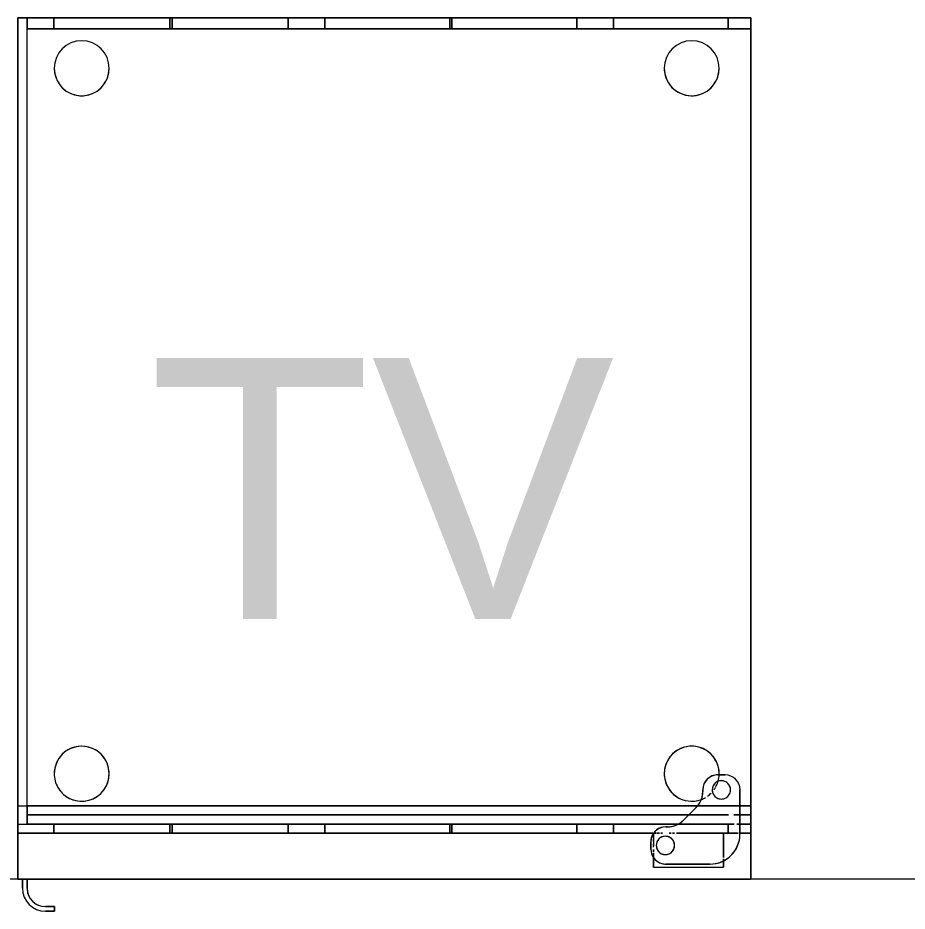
# Model space of a CAD drawing. Header units: inches. Extents: x -449 to 330, y -482 to 598.
# Drawn here: x -126.84 to -102.58, y 99.96 to 124.33 of the extents above; entities that cross this region are included whole.
import ezdxf

# ---------------------------------------------------------------- set-up
doc = ezdxf.new("R2010")
doc.units = ezdxf.units.IN
doc.header["$MEASUREMENT"] = 0
for name, color, linetype, lineweight in [('G-ANNO-TEXT', 231, 'Continuous', 9), ('Q-CASE', 31, 'Continuous', 9), ('Q-SPCQ', 91, 'Continuous', 9)]:
    doc.layers.add(name, color=color, linetype=linetype, lineweight=lineweight)
doc.styles.add('Arial', font='arial.ttf', dxfattribs={"height": 7.125})

# ---------------------------------------------------------------- blocks, each defined once
blk = doc.blocks.new('Counter Top _No Backsplash_ - Standard Counter Top-2663482-Test Fit - Second Floor Plan')
at = {"layer": 'Q-CASE'}
blk.add_line((68.988, 0), (-47.262, 0), dxfattribs=at)
blk = doc.blocks.new('Equipment_Refrigerator Undercounter_HC_2 - Equipment_Refrigerator Undercounter_HC__VOA-2446914-Test Fit - Second Floor Plan')
at = {"layer": 'Q-SPCQ'}
for p, q in [((0, 0), (0, -21.5)), ((0, -21.5), (0, 0)), ((20, 0), (0, 0)), ((0, 0), (0.25, 0)), ((0.25, -0.297), (0.25, 0)), ((0.25, 0), (0.25, -0.297)), ((0.25, 0), (0.985, 0)), ((0.25, 0), (20, 0)), ((20, 0), (0.25, 0)), ((0.25, 0), (0.985, 0)), ((0.25, 0), (0.985, 0)), ((0.25, -21.5), (0.25, 0)), ((0.25, -0.297), (0.25, 0)), ((0.985, 0), (4.149, 0)), ((4.149, 0), (0.985, 0)), ((0.985, 0), (4.149, 0)), ((4.149, 0), (0.985, 0)), ((0.985, 0), (4.149, 0)), ((4.149, 0), (0.985, 0)), ((0.985, 0), (4.149, 0)), ((4.149, 0), (0.985, 0)), ((0.985, 0), (4.149, 0)), ((4.149, 0), (0.985, 0)), ((0.985, 0), (4.149, 0)), ((4.149, 0), (0.985, 0)), ((0.985, 0), (4.149, 0)), ((0.985, 0), (0.985, -0.297)), ((0.985, -0.297), (0.985, 0)), ((0.985, 0), (0.985, -0.297)), ((0.985, -0.297), (0.985, 0)), ((0.985, 0), (0.985, -0.297)), ((0.985, -0.297), (0.985, 0)), ((0.985, 0), (0.985, -0.297)), ((0.985, -0.297), (0.985, 0)), ((0.985, 0), (0.985, -0.297)), ((0.985, -0.297), (0.985, 0)), ((0.985, 0), (0.985, -0.297)), ((0.985, -0.297), (0.985, 0)), ((0.985, 0), (4.149, 0)), ((0.985, 0), (4.149, 0)), ((4.149, 0), (4.211, 0)), ((4.149, 0), (4.149, -0.297)), ((4.149, -0.297), (4.149, 0)), ((4.149, 0), (4.149, -0.297)), ((4.149, -0.297), (4.149, 0)), ((4.149, 0), (4.149, -0.297)), ((4.149, -0.297), (4.149, 0)), ((4.149, 0), (4.149, -0.297)), ((4.149, -0.297), (4.149, 0)), ((4.149, 0), (4.149, -0.297)), ((4.149, -0.297), (4.149, 0)), ((4.149, 0), (4.149, -0.297)), ((4.149, -0.297), (4.149, 0)), ((4.149, 0), (4.211, 0)), ((4.149, 0), (4.211, 0)), ((4.211, 0), (7.375, 0)), ((7.375, 0), (4.211, 0)), ((4.211, 0), (7.375, 0)), ((7.375, 0), (4.211, 0)), ((4.211, 0), (7.375, 0)), ((7.375, 0), (4.211, 0)), ((4.211, 0), (7.375, 0)), ((7.375, 0), (4.211, 0)), ((4.211, 0), (7.375, 0)), ((7.375, 0), (4.211, 0)), ((4.211, 0), (7.375, 0)), ((7.375, 0), (4.211, 0)), ((4.211, 0), (7.375, 0)), ((4.211, 0), (4.211, -0.297)), ((4.211, -0.297), (4.211, 0)), ((4.211, 0), (4.211, -0.297)), ((4.211, -0.297), (4.211, 0)), ((4.211, 0), (4.211, -0.297)), ((4.211, -0.297), (4.211, 0)), ((4.211, 0), (4.211, -0.297)), ((4.211, -0.297), (4.211, 0)), ((4.211, 0), (4.211, -0.297)), ((4.211, -0.297), (4.211, 0)), ((4.211, 0), (4.211, -0.297)), ((4.211, -0.297), (4.211, 0)), ((4.211, 0), (7.375, 0)), ((4.211, 0), (7.375, 0)), ((7.375, 0), (8.375, 0)), ((7.375, 0), (7.375, -0.297)), ((7.375, -0.297), (7.375, 0)), ((7.375, 0), (7.375, -0.297)), ((7.375, -0.297), (7.375, 0)), ((7.375, 0), (7.375, -0.297)), ((7.375, -0.297), (7.375, 0)), ((7.375, 0), (7.375, -0.297)), ((7.375, -0.297), (7.375, 0)), ((7.375, 0), (7.375, -0.297)), ((7.375, -0.297), (7.375, 0)), ((7.375, 0), (7.375, -0.297)), ((7.375, -0.297), (7.375, 0)), ((7.375, 0), (8.375, 0)), ((7.375, 0), (8.375, 0)), ((8.375, 0), (11.781, 0)), ((11.781, 0), (8.375, 0)), ((8.375, 0), (11.781, 0)), ((11.781, 0), (8.375, 0)), ((8.375, 0), (11.781, 0)), ((11.781, 0), (8.375, 0)), ((8.375, 0), (11.781, 0)), ((11.781, 0), (8.375, 0)), ((8.375, 0), (11.781, 0)), ((11.781, 0), (8.375, 0)), ((8.375, 0), (11.781, 0)), ((11.781, 0), (8.375, 0)), ((8.375, 0), (11.781, 0)), ((8.375, 0), (8.375, -0.297)), ((8.375, -0.297), (8.375, 0)), ((8.375, 0), (8.375, -0.297)), ((8.375, -0.297), (8.375, 0)), ((8.375, 0), (8.375, -0.297)), ((8.375, -0.297), (8.375, 0)), ((8.375, 0), (8.375, -0.297)), ((8.375, -0.297), (8.375, 0)), ((8.375, 0), (8.375, -0.297)), ((8.375, -0.297), (8.375, 0)), ((8.375, 0), (8.375, -0.297)), ((8.375, -0.297), (8.375, 0)), ((8.375, 0), (11.781, 0)), ((8.375, 0), (11.781, 0)), ((11.781, 0), (11.844, 0)), ((11.781, 0), (11.781, -0.297)), ((11.781, -0.297), (11.781, 0)), ((11.781, 0), (11.781, -0.297)), ((11.781, -0.297), (11.781, 0)), ((11.781, 0), (11.781, -0.297)), ((11.781, -0.297), (11.781, 0)), ((11.781, 0), (11.781, -0.297)), ((11.781, -0.297), (11.781, 0)), ((11.781, 0), (11.781, -0.297)), ((11.781, -0.297), (11.781, 0)), ((11.781, 0), (11.781, -0.297)), ((11.781, -0.297), (11.781, 0)), ((11.781, 0), (11.844, 0)), ((11.781, 0), (11.844, 0)), ((11.844, 0), (15.25, 0)), ((15.25, 0), (11.844, 0)), ((11.844, 0), (15.25, 0)), ((15.25, 0), (11.844, 0)), ((11.844, 0), (15.25, 0)), ((15.25, 0), (11.844, 0)), ((11.844, 0), (15.25, 0)), ((15.25, 0), (11.844, 0)), ((11.844, 0), (15.25, 0)), ((15.25, 0), (11.844, 0)), ((11.844, 0), (15.25, 0)), ((15.25, 0), (11.844, 0)), ((11.844, 0), (15.25, 0)), ((11.844, 0), (11.844, -0.297)), ((11.844, -0.297), (11.844, 0)), ((11.844, 0), (11.844, -0.297)), ((11.844, -0.297), (11.844, 0)), ((11.844, 0), (11.844, -0.297)), ((11.844, -0.297), (11.844, 0)), ((11.844, 0), (11.844, -0.297)), ((11.844, -0.297), (11.844, 0)), ((11.844, 0), (11.844, -0.297)), ((11.844, -0.297), (11.844, 0)), ((11.844, 0), (11.844, -0.297)), ((11.844, -0.297), (11.844, 0)), ((11.844, 0), (15.25, 0)), ((11.844, 0), (15.25, 0)), ((15.25, 0), (16.25, 0)), ((15.25, 0), (15.25, -0.297)), ((15.25, -0.297), (15.25, 0)), ((15.25, 0), (15.25, -0.297)), ((15.25, -0.297), (15.25, 0)), ((15.25, 0), (15.25, -0.297)), ((15.25, -0.297), (15.25, 0)), ((15.25, 0), (15.25, -0.297)), ((15.25, -0.297), (15.25, 0)), ((15.25, 0), (15.25, -0.297)), ((15.25, -0.297), (15.25, 0)), ((15.25, 0), (15.25, -0.297)), ((15.25, -0.297), (15.25, 0)), ((15.25, 0), (16.25, 0)), ((15.25, 0), (16.25, 0)), ((16.25, 0), (19.383, 0)), ((19.383, 0), (16.25, 0)), ((16.25, 0), (19.383, 0)), ((19.383, 0), (16.25, 0)), ((16.25, 0), (19.383, 0)), ((19.383, 0), (16.25, 0)), ((16.25, 0), (19.383, 0)), ((19.383, 0), (16.25, 0)), ((16.25, 0), (19.383, 0)), ((19.383, 0), (16.25, 0)), ((16.25, 0), (19.383, 0)), ((19.383, 0), (16.25, 0)), ((16.25, 0), (19.383, 0)), ((16.25, 0), (16.25, -0.297)), ((16.25, -0.297), (16.25, 0)), ((16.25, 0), (16.25, -0.297)), ((16.25, -0.297), (16.25, 0)), ((16.25, 0), (16.25, -0.297)), ((16.25, -0.297), (16.25, 0)), ((16.25, 0), (16.25, -0.297)), ((16.25, -0.297), (16.25, 0)), ((16.25, 0), (16.25, -0.297)), ((16.25, -0.297), (16.25, 0)), ((16.25, 0), (16.25, -0.297)), ((16.25, -0.297), (16.25, 0)), ((16.25, 0), (19.383, 0)), ((16.25, 0), (19.383, 0)), ((19.383, 0), (20, 0)), ((19.383, 0), (19.383, -0.297)), ((19.383, -0.297), (19.383, 0)), ((19.383, 0), (19.383, -0.297)), ((19.383, -0.297), (19.383, 0)), ((19.383, 0), (19.383, -0.297)), ((19.383, -0.297), (19.383, 0)), ((19.383, 0), (19.383, -0.297)), ((19.383, -0.297), (19.383, 0)), ((19.383, 0), (19.383, -0.297)), ((19.383, -0.297), (19.383, 0)), ((19.383, 0), (19.383, -0.297)), ((19.383, -0.297), (19.383, 0)), ((19.383, 0), (20, 0)), ((19.383, 0), (20, 0)), ((20, -0.297), (20, 0)), ((20, 0), (20, -0.297)), ((20, 0), (20, -21.5)), ((20, -21.5), (20, 0)), ((20, -0.297), (20, 0)), ((20, 0), (20, -0.297)), ((0.985, -0.297), (0.25, -0.297)), ((0.25, -0.297), (20, -0.297)), ((0.25, -21.5), (0.25, -0.297)), ((4.149, -0.297), (0.985, -0.297)), ((4.149, -0.297), (0.985, -0.297)), ((0.985, -0.297), (4.149, -0.297)), ((4.149, -0.297), (0.985, -0.297)), ((0.985, -0.297), (4.149, -0.297)), ((4.149, -0.297), (0.985, -0.297)), ((0.985, -0.297), (4.149, -0.297)), ((4.149, -0.297), (0.985, -0.297)), ((0.985, -0.297), (4.149, -0.297)), ((4.149, -0.297), (0.985, -0.297)), ((0.985, -0.297), (4.149, -0.297)), ((4.149, -0.297), (0.985, -0.297)), ((0.985, -0.297), (4.149, -0.297)), ((4.211, -0.297), (4.149, -0.297)), ((7.375, -0.297), (4.211, -0.297)), ((7.375, -0.297), (4.211, -0.297)), ((4.211, -0.297), (7.375, -0.297)), ((7.375, -0.297), (4.211, -0.297)), ((4.211, -0.297), (7.375, -0.297)), ((7.375, -0.297), (4.211, -0.297)), ((4.211, -0.297), (7.375, -0.297)), ((7.375, -0.297), (4.211, -0.297)), ((4.211, -0.297), (7.375, -0.297)), ((7.375, -0.297), (4.211, -0.297)), ((4.211, -0.297), (7.375, -0.297)), ((7.375, -0.297), (4.211, -0.297)), ((4.211, -0.297), (7.375, -0.297)), ((8.375, -0.297), (7.375, -0.297)), ((11.781, -0.297), (8.375, -0.297)), ((11.781, -0.297), (8.375, -0.297)), ((8.375, -0.297), (11.781, -0.297)), ((11.781, -0.297), (8.375, -0.297)), ((8.375, -0.297), (11.781, -0.297)), ((11.781, -0.297), (8.375, -0.297)), ((8.375, -0.297), (11.781, -0.297)), ((11.781, -0.297), (8.375, -0.297)), ((8.375, -0.297), (11.781, -0.297)), ((11.781, -0.297), (8.375, -0.297)), ((8.375, -0.297), (11.781, -0.297)), ((11.781, -0.297), (8.375, -0.297)), ((8.375, -0.297), (11.781, -0.297)), ((11.844, -0.297), (11.781, -0.297)), ((15.25, -0.297), (11.844, -0.297)), ((15.25, -0.297), (11.844, -0.297)), ((11.844, -0.297), (15.25, -0.297)), ((15.25, -0.297), (11.844, -0.297)), ((11.844, -0.297), (15.25, -0.297)), ((15.25, -0.297), (11.844, -0.297)), ((11.844, -0.297), (15.25, -0.297)), ((15.25, -0.297), (11.844, -0.297)), ((11.844, -0.297), (15.25, -0.297)), ((15.25, -0.297), (11.844, -0.297)), ((11.844, -0.297), (15.25, -0.297)), ((15.25, -0.297), (11.844, -0.297)), ((11.844, -0.297), (15.25, -0.297)), ((16.25, -0.297), (15.25, -0.297)), ((19.383, -0.297), (16.25, -0.297)), ((19.383, -0.297), (16.25, -0.297)), ((16.25, -0.297), (19.383, -0.297)), ((19.383, -0.297), (16.25, -0.297)), ((16.25, -0.297), (19.383, -0.297)), ((19.383, -0.297), (16.25, -0.297)), ((16.25, -0.297), (19.383, -0.297)), ((19.383, -0.297), (16.25, -0.297)), ((16.25, -0.297), (19.383, -0.297)), ((19.383, -0.297), (16.25, -0.297)), ((16.25, -0.297), (19.383, -0.297)), ((19.383, -0.297), (16.25, -0.297)), ((16.25, -0.297), (19.383, -0.297)), ((20, -0.297), (19.383, -0.297)), ((20, -21.5), (20, -0.297)), ((20, -0.297), (20, -21.5)), ((19.093, -20.656), (19.296, -20.656)), ((19.296, -20.656), (19.093, -20.656)), ((18.688, -21.114), (18.688, -21.062)), ((18.688, -21.062), (18.688, -21.114)), ((19.701, -21.062), (19.701, -22.278)), ((19.701, -22.278), (19.701, -21.062)), ((0, -21.5), (18.543, -21.5)), ((0, -21.5), (0.25, -21.5)), ((0, -22), (0, -21.5)), ((0, -21.5), (0, -22)), ((0, -21.5), (0.25, -21.5)), ((0, -21.5), (0.25, -21.5)), ((18.543, -21.5), (0.25, -21.5)), ((0.25, -21.5), (18.543, -21.5)), ((0.25, -21.5), (18.543, -21.5)), ((18.543, -21.5), (0.25, -21.5)), ((0.25, -21.5), (18.543, -21.5)), ((0.25, -21.5), (18.543, -21.5)), ((0.25, -21.5), (18.543, -21.5)), ((0.25, -22), (0.25, -21.5)), ((0.25, -22), (0.25, -21.5)), ((0.25, -21.5), (0.25, -21.75)), ((0.25, -21.75), (0.25, -21.5)), ((18.543, -21.5), (0.25, -21.5)), ((0.25, -21.5), (18.543, -21.5)), ((18.156, -21.897), (18.509, -21.544)), ((18.509, -21.544), (18.156, -21.897)), ((19.701, -21.5), (18.543, -21.5)), ((18.543, -21.5), (19.701, -21.5)), ((18.543, -21.5), (19.701, -21.5)), ((18.543, -21.5), (19.701, -21.5)), ((19.701, -21.5), (18.543, -21.5)), ((18.543, -21.5), (19.701, -21.5)), ((18.543, -21.5), (19.701, -21.5)), ((18.543, -21.5), (19.701, -21.5)), ((19.701, -21.5), (18.543, -21.5)), ((18.543, -21.5), (19.701, -21.5)), ((20, -21.5), (19.701, -21.5)), ((19.701, -21.5), (20, -21.5)), ((19.701, -21.5), (20, -21.5)), ((19.701, -21.5), (20, -21.5)), ((20, -21.5), (19.701, -21.5)), ((19.701, -21.5), (20, -21.5)), ((19.701, -21.5), (20, -21.5)), ((19.701, -21.5), (20, -21.5)), ((20, -21.5), (19.701, -21.5)), ((19.701, -21.5), (20, -21.5)), ((20, -22), (20, -21.5)), ((20, -21.5), (20, -22)), ((20, -22), (20, -21.5)), ((20, -21.5), (20, -22.25)), ((20, -21.5), (20, -21.75)), ((20, -21.75), (20, -21.5)), ((0.25, -21.75), (0.25, -22)), ((0.25, -22), (0.25, -21.75)), ((18.303, -21.75), (0.25, -21.75)), ((0.25, -21.75), (18.303, -21.75)), ((0.25, -21.75), (18.303, -21.75)), ((0.25, -21.75), (18.303, -21.75)), ((19.39, -21.75), (18.303, -21.75)), ((18.303, -21.75), (19.39, -21.75)), ((18.303, -21.75), (19.39, -21.75)), ((18.303, -21.75), (19.39, -21.75)), ((19.701, -21.75), (19.533, -21.75)), ((19.533, -21.75), (19.701, -21.75)), ((19.533, -21.75), (19.701, -21.75)), ((19.533, -21.75), (19.701, -21.75)), ((20, -21.75), (19.701, -21.75)), ((19.701, -21.75), (20, -21.75)), ((19.701, -21.75), (20, -21.75)), ((19.701, -21.75), (20, -21.75)), ((20, -21.75), (20, -22)), ((20, -22), (20, -21.75)), ((0, -22.25), (0, -22)), ((0, -22), (0, -22.25)), ((0, -23.5), (0, -22)), ((0, -22), (0, -23.5)), ((0, -22), (0.25, -22)), ((0, -22), (18.015, -22)), ((0.25, -22), (18.015, -22)), ((0.985, -22), (0.25, -22)), ((0.25, -22), (18.015, -22)), ((0.25, -22), (18.015, -22)), ((0.25, -22), (18.015, -22)), ((0.985, -22.25), (0.985, -22)), ((0.985, -22), (0.985, -22.25)), ((0.985, -22.25), (0.985, -22)), ((0.985, -22), (0.985, -22.25)), ((0.985, -22.25), (0.985, -22)), ((0.985, -22), (0.985, -22.25)), ((0.985, -22.25), (0.985, -22)), ((0.985, -22), (0.985, -22.25)), ((0.985, -22.25), (0.985, -22)), ((0.985, -22), (0.985, -22.25)), ((0.985, -22.25), (0.985, -22)), ((0.985, -22), (0.985, -22.25)), ((0.985, -22), (4.149, -22)), ((4.149, -22), (0.985, -22)), ((0.985, -22), (4.149, -22)), ((4.149, -22), (0.985, -22)), ((0.985, -22), (4.149, -22)), ((4.149, -22), (0.985, -22)), ((0.985, -22), (4.149, -22)), ((4.149, -22), (0.985, -22)), ((0.985, -22), (4.149, -22)), ((4.149, -22), (0.985, -22)), ((0.985, -22), (4.149, -22)), ((4.149, -22), (0.985, -22)), ((4.149, -22), (0.985, -22)), ((4.149, -22.25), (4.149, -22)), ((4.149, -22), (4.149, -22.25)), ((4.149, -22.25), (4.149, -22)), ((4.149, -22), (4.149, -22.25)), ((4.149, -22.25), (4.149, -22)), ((4.149, -22), (4.149, -22.25)), ((4.149, -22.25), (4.149, -22)), ((4.149, -22), (4.149, -22.25)), ((4.149, -22.25), (4.149, -22)), ((4.149, -22), (4.149, -22.25)), ((4.149, -22.25), (4.149, -22)), ((4.149, -22), (4.149, -22.25)), ((4.211, -22), (4.149, -22)), ((4.211, -22.25), (4.211, -22)), ((4.211, -22), (4.211, -22.25)), ((4.211, -22.25), (4.211, -22)), ((4.211, -22), (4.211, -22.25)), ((4.211, -22.25), (4.211, -22)), ((4.211, -22), (4.211, -22.25)), ((4.211, -22.25), (4.211, -22)), ((4.211, -22), (4.211, -22.25)), ((4.211, -22.25), (4.211, -22)), ((4.211, -22), (4.211, -22.25)), ((4.211, -22.25), (4.211, -22)), ((4.211, -22), (4.211, -22.25)), ((4.211, -22), (7.375, -22)), ((7.375, -22), (4.211, -22)), ((4.211, -22), (7.375, -22)), ((7.375, -22), (4.211, -22)), ((4.211, -22), (7.375, -22)), ((7.375, -22), (4.211, -22)), ((4.211, -22), (7.375, -22)), ((7.375, -22), (4.211, -22)), ((4.211, -22), (7.375, -22)), ((7.375, -22), (4.211, -22)), ((4.211, -22), (7.375, -22)), ((7.375, -22), (4.211, -22)), ((7.375, -22), (4.211, -22)), ((7.375, -22.25), (7.375, -22)), ((7.375, -22), (7.375, -22.25)), ((7.375, -22.25), (7.375, -22)), ((7.375, -22), (7.375, -22.25)), ((7.375, -22.25), (7.375, -22)), ((7.375, -22), (7.375, -22.25)), ((7.375, -22.25), (7.375, -22)), ((7.375, -22), (7.375, -22.25)), ((7.375, -22.25), (7.375, -22)), ((7.375, -22), (7.375, -22.25)), ((7.375, -22.25), (7.375, -22)), ((7.375, -22), (7.375, -22.25)), ((8.375, -22), (7.375, -22)), ((8.375, -22.25), (8.375, -22)), ((8.375, -22), (8.375, -22.25)), ((8.375, -22.25), (8.375, -22)), ((8.375, -22), (8.375, -22.25)), ((8.375, -22.25), (8.375, -22)), ((8.375, -22), (8.375, -22.25)), ((8.375, -22.25), (8.375, -22)), ((8.375, -22), (8.375, -22.25)), ((8.375, -22.25), (8.375, -22)), ((8.375, -22), (8.375, -22.25)), ((8.375, -22.25), (8.375, -22)), ((8.375, -22), (8.375, -22.25)), ((8.375, -22), (11.781, -22)), ((11.781, -22), (8.375, -22)), ((8.375, -22), (11.781, -22)), ((11.781, -22), (8.375, -22)), ((8.375, -22), (11.781, -22)), ((11.781, -22), (8.375, -22)), ((8.375, -22), (11.781, -22)), ((11.781, -22), (8.375, -22)), ((8.375, -22), (11.781, -22)), ((11.781, -22), (8.375, -22)), ((8.375, -22), (11.781, -22)), ((11.781, -22), (8.375, -22)), ((11.781, -22), (8.375, -22)), ((11.781, -22.25), (11.781, -22)), ((11.781, -22), (11.781, -22.25)), ((11.781, -22.25), (11.781, -22)), ((11.781, -22), (11.781, -22.25)), ((11.781, -22.25), (11.781, -22)), ((11.781, -22), (11.781, -22.25)), ((11.781, -22.25), (11.781, -22)), ((11.781, -22), (11.781, -22.25)), ((11.781, -22.25), (11.781, -22)), ((11.781, -22), (11.781, -22.25)), ((11.781, -22.25), (11.781, -22)), ((11.781, -22), (11.781, -22.25)), ((11.844, -22), (11.781, -22)), ((11.844, -22.25), (11.844, -22)), ((11.844, -22), (11.844, -22.25)), ((11.844, -22.25), (11.844, -22)), ((11.844, -22), (11.844, -22.25)), ((11.844, -22.25), (11.844, -22)), ((11.844, -22), (11.844, -22.25)), ((11.844, -22.25), (11.844, -22)), ((11.844, -22), (11.844, -22.25)), ((11.844, -22.25), (11.844, -22)), ((11.844, -22), (11.844, -22.25)), ((11.844, -22.25), (11.844, -22)), ((11.844, -22), (11.844, -22.25)), ((11.844, -22), (15.25, -22)), ((15.25, -22), (11.844, -22)), ((11.844, -22), (15.25, -22)), ((15.25, -22), (11.844, -22)), ((11.844, -22), (15.25, -22)), ((15.25, -22), (11.844, -22)), ((11.844, -22), (15.25, -22)), ((15.25, -22), (11.844, -22)), ((11.844, -22), (15.25, -22)), ((15.25, -22), (11.844, -22)), ((11.844, -22), (15.25, -22)), ((15.25, -22), (11.844, -22)), ((15.25, -22), (11.844, -22)), ((15.25, -22.25), (15.25, -22)), ((15.25, -22), (15.25, -22.25)), ((15.25, -22.25), (15.25, -22)), ((15.25, -22), (15.25, -22.25)), ((15.25, -22.25), (15.25, -22)), ((15.25, -22), (15.25, -22.25)), ((15.25, -22.25), (15.25, -22)), ((15.25, -22), (15.25, -22.25)), ((15.25, -22.25), (15.25, -22)), ((15.25, -22), (15.25, -22.25)), ((15.25, -22.25), (15.25, -22)), ((15.25, -22), (15.25, -22.25)), ((16.25, -22), (15.25, -22)), ((16.25, -22.25), (16.25, -22)), ((16.25, -22), (16.25, -22.25)), ((16.25, -22.25), (16.25, -22)), ((16.25, -22), (16.25, -22.25)), ((16.25, -22.25), (16.25, -22)), ((16.25, -22), (16.25, -22.25)), ((16.25, -22.25), (16.25, -22)), ((16.25, -22), (16.25, -22.25)), ((16.25, -22.25), (16.25, -22)), ((16.25, -22), (16.25, -22.25)), ((16.25, -22.25), (16.25, -22)), ((16.25, -22), (16.25, -22.25)), ((16.25, -22), (18.015, -22)), ((18.015, -22), (16.25, -22)), ((16.25, -22), (18.015, -22)), ((18.015, -22), (16.25, -22)), ((16.25, -22), (18.015, -22)), ((18.015, -22), (16.25, -22)), ((16.25, -22), (18.015, -22)), ((18.015, -22), (16.25, -22)), ((16.25, -22), (18.015, -22)), ((18.015, -22), (16.25, -22)), ((16.25, -22), (18.015, -22)), ((18.015, -22), (16.25, -22)), ((18.015, -22), (16.25, -22)), ((17.674, -22.075), (17.726, -22.075)), ((17.726, -22.075), (17.674, -22.075)), ((18.029, -22), (19.383, -22)), ((19.383, -22), (18.029, -22)), ((18.029, -22), (19.383, -22)), ((19.383, -22), (18.029, -22)), ((18.029, -22), (19.383, -22)), ((19.383, -22), (18.029, -22)), ((18.029, -22), (19.383, -22)), ((19.383, -22), (18.029, -22)), ((18.029, -22), (19.383, -22)), ((19.383, -22), (18.029, -22)), ((18.029, -22), (19.383, -22)), ((19.383, -22), (18.029, -22)), ((18.029, -22), (19.538, -22)), ((19.383, -22), (18.029, -22)), ((18.029, -22), (19.538, -22)), ((18.029, -22), (19.538, -22)), ((18.029, -22), (19.538, -22)), ((18.029, -22), (19.538, -22)), ((19.383, -22.25), (19.383, -22)), ((19.383, -22), (19.383, -22.25)), ((19.383, -22.25), (19.383, -22)), ((19.383, -22), (19.383, -22.25)), ((19.383, -22.25), (19.383, -22)), ((19.383, -22), (19.383, -22.25)), ((19.383, -22.25), (19.383, -22)), ((19.383, -22), (19.383, -22.25)), ((19.383, -22.25), (19.383, -22)), ((19.383, -22), (19.383, -22.25)), ((19.383, -22.25), (19.383, -22)), ((19.383, -22), (19.383, -22.25)), ((19.538, -22), (19.383, -22)), ((19.613, -22), (19.701, -22)), ((19.701, -22), (19.613, -22)), ((19.613, -22), (19.701, -22)), ((19.613, -22), (19.701, -22)), ((19.613, -22), (19.701, -22)), ((19.613, -22), (19.701, -22)), ((19.701, -22), (20, -22)), ((20, -22), (19.701, -22)), ((19.701, -22), (20, -22)), ((19.701, -22), (20, -22)), ((19.701, -22), (20, -22)), ((19.701, -22), (20, -22)), ((20, -22.25), (20, -22)), ((20, -23.5), (20, -22)), ((20, -22), (20, -23.5)), ((0.985, -22.25), (0, -22.25)), ((0, -22.25), (17.326, -22.25)), ((4.149, -22.25), (0.985, -22.25)), ((4.149, -22.25), (0.985, -22.25)), ((0.985, -22.25), (4.149, -22.25)), ((4.149, -22.25), (0.985, -22.25)), ((0.985, -22.25), (4.149, -22.25)), ((4.149, -22.25), (0.985, -22.25)), ((0.985, -22.25), (4.149, -22.25)), ((4.149, -22.25), (0.985, -22.25)), ((0.985, -22.25), (4.149, -22.25)), ((4.149, -22.25), (0.985, -22.25)), ((0.985, -22.25), (4.149, -22.25)), ((4.149, -22.25), (0.985, -22.25)), ((0.985, -22.25), (4.149, -22.25)), ((4.211, -22.25), (4.149, -22.25)), ((7.375, -22.25), (4.211, -22.25)), ((7.375, -22.25), (4.211, -22.25)), ((4.211, -22.25), (7.375, -22.25)), ((7.375, -22.25), (4.211, -22.25)), ((4.211, -22.25), (7.375, -22.25)), ((7.375, -22.25), (4.211, -22.25)), ((4.211, -22.25), (7.375, -22.25)), ((7.375, -22.25), (4.211, -22.25)), ((4.211, -22.25), (7.375, -22.25)), ((7.375, -22.25), (4.211, -22.25)), ((4.211, -22.25), (7.375, -22.25)), ((7.375, -22.25), (4.211, -22.25)), ((4.211, -22.25), (7.375, -22.25)), ((8.375, -22.25), (7.375, -22.25)), ((11.781, -22.25), (8.375, -22.25)), ((11.781, -22.25), (8.375, -22.25)), ((8.375, -22.25), (11.781, -22.25)), ((11.781, -22.25), (8.375, -22.25)), ((8.375, -22.25), (11.781, -22.25)), ((11.781, -22.25), (8.375, -22.25)), ((8.375, -22.25), (11.781, -22.25)), ((11.781, -22.25), (8.375, -22.25)), ((8.375, -22.25), (11.781, -22.25)), ((11.781, -22.25), (8.375, -22.25)), ((8.375, -22.25), (11.781, -22.25)), ((11.781, -22.25), (8.375, -22.25)), ((8.375, -22.25), (11.781, -22.25)), ((11.844, -22.25), (11.781, -22.25)), ((15.25, -22.25), (11.844, -22.25)), ((15.25, -22.25), (11.844, -22.25)), ((11.844, -22.25), (15.25, -22.25)), ((15.25, -22.25), (11.844, -22.25)), ((11.844, -22.25), (15.25, -22.25)), ((15.25, -22.25), (11.844, -22.25)), ((11.844, -22.25), (15.25, -22.25)), ((15.25, -22.25), (11.844, -22.25)), ((11.844, -22.25), (15.25, -22.25)), ((15.25, -22.25), (11.844, -22.25)), ((11.844, -22.25), (15.25, -22.25)), ((15.25, -22.25), (11.844, -22.25)), ((11.844, -22.25), (15.25, -22.25)), ((16.25, -22.25), (15.25, -22.25)), ((17.326, -22.25), (16.25, -22.25)), ((17.326, -22.25), (16.25, -22.25)), ((16.25, -22.25), (17.326, -22.25)), ((17.326, -22.25), (16.25, -22.25)), ((16.25, -22.25), (17.326, -22.25)), ((17.326, -22.25), (16.25, -22.25)), ((16.25, -22.25), (17.326, -22.25)), ((17.326, -22.25), (16.25, -22.25)), ((16.25, -22.25), (17.326, -22.25)), ((17.326, -22.25), (16.25, -22.25)), ((16.25, -22.25), (17.326, -22.25)), ((17.326, -22.25), (16.25, -22.25)), ((16.25, -22.25), (17.326, -22.25)), ((17.344, -22.25), (17.414, -22.25)), ((17.346, -22.385), (17.346, -22.25)), ((17.346, -22.25), (17.346, -22.296)), ((17.346, -22.25), (17.414, -22.25)), ((17.346, -22.25), (17.414, -22.25)), ((17.414, -22.25), (17.346, -22.25)), ((17.414, -22.25), (17.346, -22.25)), ((17.346, -22.25), (17.414, -22.25)), ((17.414, -22.25), (17.346, -22.25)), ((17.346, -22.25), (17.414, -22.25)), ((17.414, -22.25), (17.346, -22.25)), ((17.346, -22.25), (17.414, -22.25)), ((17.414, -22.25), (17.346, -22.25)), ((17.346, -22.25), (17.414, -22.25)), ((17.414, -22.25), (17.346, -22.25)), ((17.346, -22.25), (17.414, -22.25)), ((17.414, -22.25), (17.346, -22.25)), ((17.346, -22.25), (17.414, -22.25)), ((17.346, -22.304), (17.346, -22.393)), ((17.346, -22.393), (17.346, -22.423)), ((17.346, -22.471), (17.346, -22.407)), ((17.346, -22.423), (17.346, -22.442)), ((17.437, -22.25), (17.507, -22.25)), ((17.437, -22.25), (17.507, -22.25)), ((17.507, -22.25), (17.437, -22.25)), ((17.437, -22.25), (17.507, -22.25)), ((17.507, -22.25), (17.437, -22.25)), ((17.437, -22.25), (17.507, -22.25)), ((17.507, -22.25), (17.437, -22.25)), ((17.437, -22.25), (17.507, -22.25)), ((17.507, -22.25), (17.437, -22.25)), ((17.437, -22.25), (17.507, -22.25)), ((17.507, -22.25), (17.437, -22.25)), ((17.437, -22.25), (17.507, -22.25)), ((17.507, -22.25), (17.437, -22.25)), ((17.437, -22.25), (17.507, -22.25)), ((17.507, -22.25), (17.437, -22.25)), ((17.437, -22.25), (17.507, -22.25)), ((17.546, -22.25), (17.59, -22.25)), ((17.546, -22.25), (17.59, -22.25)), ((17.59, -22.25), (17.546, -22.25)), ((17.546, -22.25), (17.59, -22.25)), ((17.59, -22.25), (17.546, -22.25)), ((17.546, -22.25), (17.59, -22.25)), ((17.59, -22.25), (17.546, -22.25)), ((17.546, -22.25), (17.59, -22.25)), ((17.59, -22.25), (17.546, -22.25)), ((17.546, -22.25), (17.59, -22.25)), ((17.59, -22.25), (17.546, -22.25)), ((17.546, -22.25), (17.59, -22.25)), ((17.59, -22.25), (17.546, -22.25)), ((17.546, -22.25), (17.59, -22.25)), ((17.59, -22.25), (17.546, -22.25)), ((17.546, -22.25), (17.59, -22.25)), ((17.765, -22.25), (17.826, -22.25)), ((17.765, -22.25), (17.826, -22.25)), ((17.826, -22.25), (17.765, -22.25)), ((17.765, -22.25), (17.826, -22.25)), ((17.826, -22.25), (17.765, -22.25)), ((17.765, -22.25), (17.826, -22.25)), ((17.826, -22.25), (17.765, -22.25)), ((17.765, -22.25), (17.826, -22.25)), ((17.826, -22.25), (17.765, -22.25)), ((17.765, -22.25), (17.826, -22.25)), ((17.826, -22.25), (17.765, -22.25)), ((17.765, -22.25), (17.826, -22.25)), ((17.826, -22.25), (17.765, -22.25)), ((17.765, -22.25), (17.826, -22.25)), ((17.826, -22.25), (17.765, -22.25)), ((17.765, -22.25), (17.826, -22.25)), ((17.861, -22.25), (17.914, -22.25)), ((17.861, -22.25), (17.914, -22.25)), ((17.914, -22.25), (17.861, -22.25)), ((17.861, -22.25), (17.914, -22.25)), ((17.914, -22.25), (17.861, -22.25)), ((17.861, -22.25), (17.914, -22.25)), ((17.914, -22.25), (17.861, -22.25)), ((17.861, -22.25), (17.914, -22.25)), ((17.914, -22.25), (17.861, -22.25)), ((17.861, -22.25), (17.914, -22.25)), ((17.914, -22.25), (17.861, -22.25)), ((17.861, -22.25), (17.914, -22.25)), ((17.914, -22.25), (17.861, -22.25)), ((17.861, -22.25), (17.914, -22.25)), ((17.914, -22.25), (17.861, -22.25)), ((17.861, -22.25), (17.914, -22.25)), ((17.97, -22.25), (19.25, -22.25)), ((17.97, -22.25), (19.25, -22.25)), ((19.25, -22.25), (17.97, -22.25)), ((17.97, -22.25), (19.656, -22.25)), ((19.25, -22.25), (17.97, -22.25)), ((17.97, -22.25), (19.25, -22.25)), ((19.25, -22.25), (17.97, -22.25)), ((17.97, -22.25), (19.25, -22.25)), ((19.25, -22.25), (17.97, -22.25)), ((17.97, -22.25), (19.25, -22.25)), ((19.25, -22.25), (17.97, -22.25)), ((17.97, -22.25), (19.25, -22.25)), ((19.25, -22.25), (17.97, -22.25)), ((17.97, -22.25), (19.25, -22.25)), ((19.25, -22.25), (17.97, -22.25)), ((17.97, -22.25), (19.25, -22.25)), ((19.25, -22.304), (19.25, -22.25)), ((19.25, -22.25), (19.25, -22.912)), ((19.383, -22.25), (19.25, -22.25)), ((19.383, -22.25), (19.25, -22.25)), ((19.25, -22.25), (19.383, -22.25)), ((19.383, -22.25), (19.25, -22.25)), ((19.25, -22.25), (19.383, -22.25)), ((19.383, -22.25), (19.25, -22.25)), ((19.25, -22.25), (19.383, -22.25)), ((19.383, -22.25), (19.25, -22.25)), ((19.25, -22.25), (19.383, -22.25)), ((19.383, -22.25), (19.25, -22.25)), ((19.25, -22.25), (19.383, -22.25)), ((19.383, -22.25), (19.25, -22.25)), ((19.25, -22.25), (19.383, -22.25)), ((19.25, -22.352), (19.25, -22.304)), ((19.25, -22.393), (19.25, -22.352)), ((19.25, -22.423), (19.25, -22.393)), ((19.25, -22.449), (19.25, -22.423)), ((19.656, -22.25), (19.383, -22.25)), ((20, -22.25), (19.701, -22.25)), ((19.701, -22.25), (20, -22.25)), ((17.268, -22.684), (17.268, -22.481)), ((17.268, -22.481), (17.268, -22.684)), ((17.346, -22.442), (17.346, -22.449)), ((17.346, -22.449), (17.346, -22.454)), ((17.346, -22.454), (17.346, -22.562)), ((17.346, -22.631), (17.346, -22.534)), ((17.346, -22.562), (17.346, -22.601)), ((19.25, -22.469), (19.25, -22.449)), ((19.25, -22.562), (19.25, -22.469)), ((19.25, -22.601), (19.25, -22.562)), ((19.25, -22.912), (19.25, -22.601)), ((17.346, -22.694), (17.346, -22.758)), ((17.346, -22.758), (17.346, -22.694)), ((17.346, -22.78), (17.346, -22.917)), ((17.346, -22.917), (17.346, -22.78)), ((17.346, -22.917), (17.346, -23.003)), ((17.346, -23.173), (17.346, -22.917)), ((17.346, -23.003), (17.346, -23.145)), ((17.346, -23.145), (17.346, -23.164)), ((18.89, -23.089), (17.674, -23.089)), ((17.674, -23.089), (18.89, -23.089)), ((19.25, -22.947), (19.25, -23)), ((19.25, -23), (19.25, -22.947)), ((19.25, -23), (19.25, -23.173)), ((19.25, -23.173), (19.25, -23.003)), ((17.346, -23.164), (17.346, -23.173)), ((17.346, -23.173), (19.25, -23.173)), ((20, -23.5), (0, -23.5)), ((0, -23.5), (0.125, -23.5)), ((0.25, -23.5), (0.125, -23.5)), ((0.125, -23.5), (0.125, -23.75)), ((0.125, -23.75), (0.125, -23.5)), ((0.125, -23.5), (0.25, -23.5)), ((0.125, -23.5), (0.25, -23.5)), ((0.25, -23.75), (0.25, -23.5)), ((0.25, -23.5), (0.25, -23.75)), ((0.25, -23.5), (20, -23.5)), ((1, -24.25), (0.75, -24.25)), ((0.75, -24.25), (1, -24.25)), ((1, -24.375), (1, -24.25)), ((1, -24.25), (1, -24.375)), ((0.75, -24.375), (1, -24.375)), ((1, -24.375), (0.75, -24.375))]:
    blk.add_line(p, q, dxfattribs=at)
for centre, radius, start, end in [((1.741, -1.375), 0.75, 360, 180), ((1.741, -1.375), 0.75, 360, 180), ((18.384, -1.375), 0.75, 360, 180), ((18.384, -1.375), 0.75, 360, 180), ((1.741, -1.375), 0.75, 180, 255), ((1.741, -1.375), 0.75, 180, 360), ((1.741, -1.375), 0.75, 285, 360), ((18.384, -1.375), 0.75, 180, 195), ((18.384, -1.375), 0.75, 180, 360), ((18.384, -1.375), 0.75, 285, 360), ((18.384, -1.375), 0.75, 195, 285), ((1.741, -1.375), 0.75, 255, 285), ((1.741, -20.625), 0.75, 360, 180), ((1.741, -20.625), 0.75, 15, 135), ((18.384, -20.625), 0.75, 75, 180), ((18.384, -20.625), 0.75, 105, 180), ((18.384, -20.625), 0.75, 0, 105), ((18.384, -20.625), 0.75, 0, 75), ((1.741, -20.625), 0.75, 135, 180), ((1.741, -20.625), 0.75, 0, 15), ((1.741, -20.625), 0.75, 180, 195), ((1.741, -20.625), 0.75, 180, 210), ((1.741, -20.625), 0.75, 255, 360), ((1.741, -20.625), 0.75, 285, 360), ((18.384, -20.625), 0.75, 180, 290.5938), ((18.384, -20.625), 0.75, 180, 195), ((19.093, -21.062), 0.406, 90, 180), ((19.093, -21.062), 0.406, 90, 135), ((18.384, -20.625), 0.75, 345, 357.6013), ((18.384, -20.625), 0.75, 345, 357.6013), ((19.296, -21.062), 0.406, 0, 90), ((19.296, -21.062), 0.406, 0, 90), ((1.741, -20.625), 0.75, 195, 210), ((18.384, -20.625), 0.75, 195, 285), ((19.093, -21.062), 0.406, 135, 180), ((19.194, -21.066), 0.25, 75, 180), ((19.194, -21.066), 0.25, 0, 180), ((18.384, -20.625), 0.75, 330.8287, 341.9513), ((18.384, -20.625), 0.75, 330.8287, 341.9513), ((19.194, -21.066), 0.25, 60, 75), ((19.194, -21.066), 0.25, 45, 60), ((19.194, -21.066), 0.25, 30, 45), ((19.194, -21.066), 0.25, 15, 30), ((1.741, -20.625), 0.75, 210, 285), ((1.741, -20.625), 0.75, 210, 225), ((1.741, -20.625), 0.75, 225, 240), ((18.079, -21.114), 0.608, 315, 0), ((18.079, -21.114), 0.608, 330, 360), ((18.384, -20.625), 0.75, 305.1584, 315), ((18.384, -20.625), 0.75, 305.1584, 315), ((19.194, -21.066), 0.25, 180, 300), ((19.194, -21.066), 0.25, 180, 195), ((19.194, -21.066), 0.25, 195, 210), ((19.194, -21.066), 0.25, 210, 225), ((18.384, -20.625), 0.75, 324.137, 330), ((18.384, -20.625), 0.75, 324.137, 330), ((19.194, -21.066), 0.25, 285, 360), ((19.194, -21.066), 0.25, 315, 330), ((19.194, -21.066), 0.25, 330, 360), ((19.194, -21.066), 0.25, 0, 15), ((1.741, -20.625), 0.75, 240, 255), ((18.079, -21.114), 0.608, 315, 330), ((18.384, -20.625), 0.75, 285, 290.5938), ((18.384, -20.625), 0.75, 290.5938, 300), ((18.384, -20.625), 0.75, 290.5938, 300), ((19.194, -21.066), 0.25, 225, 240), ((19.194, -21.066), 0.25, 240, 255), ((19.194, -21.066), 0.25, 255, 270), ((19.194, -21.066), 0.25, 270, 285), ((19.194, -21.066), 0.25, 300, 315), ((17.726, -21.467), 0.608, 270, 315), ((17.726, -21.467), 0.608, 300, 315), ((17.674, -22.481), 0.406, 90, 180), ((17.674, -22.481), 0.406, 90, 165), ((17.726, -21.467), 0.608, 270, 285), ((17.726, -21.467), 0.608, 285, 300), ((17.674, -22.481), 0.406, 165, 180), ((17.667, -22.582), 0.25, 0, 180), ((17.667, -22.582), 0.25, 0, 180), ((17.667, -22.582), 0.25, 105, 180), ((17.667, -22.582), 0.25, 135, 180), ((17.667, -22.582), 0.25, 0, 135), ((17.667, -22.582), 0.25, 90, 105), ((17.667, -22.582), 0.25, 75, 90), ((17.667, -22.582), 0.25, 0, 75), ((18.89, -22.278), 0.811, 270, 360), ((18.89, -22.278), 0.811, 345, 360), ((17.667, -22.582), 0.25, 180, 360), ((17.667, -22.582), 0.25, 180, 285), ((17.667, -22.582), 0.25, 180, 195), ((17.667, -22.582), 0.25, 180, 255), ((17.667, -22.582), 0.25, 195, 210), ((17.667, -22.582), 0.25, 255, 360), ((17.667, -22.582), 0.25, 285, 345), ((17.667, -22.582), 0.25, 300, 360), ((17.667, -22.582), 0.25, 345, 360), ((18.89, -22.278), 0.811, 270, 345), ((17.674, -22.684), 0.406, 180, 255), ((17.674, -22.684), 0.406, 180, 270), ((17.667, -22.582), 0.25, 210, 225), ((17.667, -22.582), 0.25, 225, 240), ((17.667, -22.582), 0.25, 240, 255), ((17.667, -22.582), 0.25, 255, 270), ((17.667, -22.582), 0.25, 270, 285), ((17.667, -22.582), 0.25, 285, 300), ((17.674, -22.684), 0.406, 255, 270), ((0.75, -23.75), 0.625, 180, 270), ((0.75, -23.75), 0.625, 180, 270), ((0.75, -23.75), 0.5, 180, 270), ((0.75, -23.75), 0.5, 180, 195), ((0.75, -23.75), 0.5, 195, 270)]:
    blk.add_arc(centre, radius, start, end, dxfattribs=at)

msp = doc.modelspace()

# ---------------------------------------------------------------- block references
at = {"layer": 'Q-CASE'}
msp.add_blockref('Counter Top _No Backsplash_ - Standard Counter Top-2663482-Test Fit - Second Floor Plan', (-103.35, 100.831), dxfattribs=at)
at = {"layer": 'Q-SPCQ'}
msp.add_blockref('Equipment_Refrigerator Undercounter_HC_2 - Equipment_Refrigerator Undercounter_HC__VOA-2446914-Test Fit - Second Floor Plan', (-126.842, 124.331), dxfattribs=at)

# ---------------------------------------------------------------- texts
at = {"layer": 'G-ANNO-TEXT', "insert": (-123.278, 115.05), "char_height": 7.125, "width": 15.453, "attachment_point": 1, "style": 'Arial'}
msp.add_mtext('TV', dxfattribs=at)

doc.saveas('drawing.dxf')
